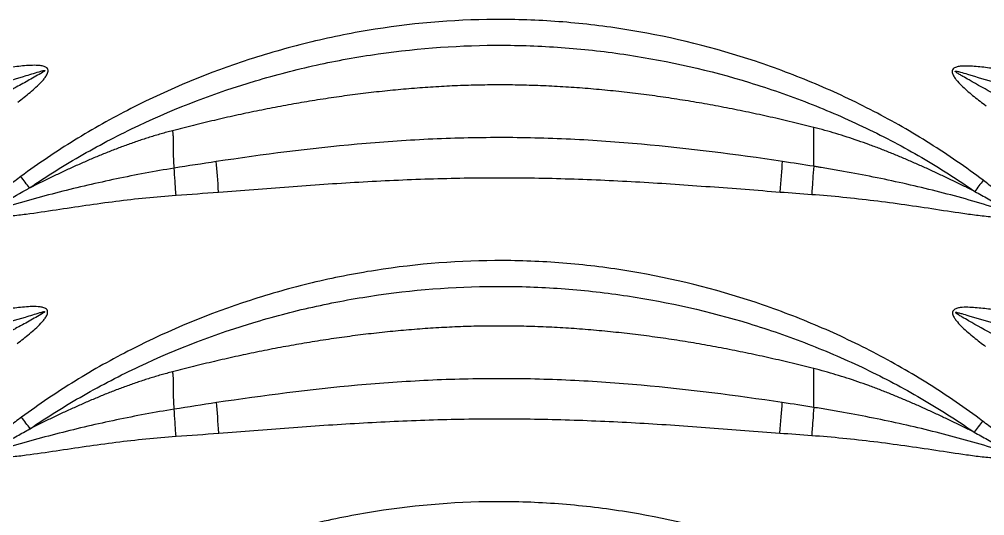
# Model space of a CAD drawing. Extents: x -2 to 78, y -19 to 124.
# Drawn here: x 38.669 to 43.668, y 36.528 to 39.102 of the extents above; entities that cross this region are included whole.
import ezdxf

# ---------------------------------------------------------------- set-up
doc = ezdxf.new("R2010")
doc.units = 0
doc.header["$MEASUREMENT"] = 0
doc.layers.add('1', color=4, linetype='Continuous')
doc.layers.add('GEOMETRY', color=2, linetype='Continuous', lineweight=25)

# ---------------------------------------------------------------- blocks, each defined once
blk = doc.blocks.new('2026 BEAM 220')
at = {"layer": 'GEOMETRY', "flags": 128}
for points in [[(41.6814, 38.2058), (41.6797, 38.2272), (41.6781, 38.2484), (41.6765, 38.2693), (41.6749, 38.2898), (41.6734, 38.3096), (41.6719, 38.3287), (41.6705, 38.3468), (41.6692, 38.3639)], [(44.5894, 38.2062), (44.5911, 38.2276), (44.5927, 38.2488), (44.5943, 38.2697), (44.5959, 38.2902), (44.5974, 38.31), (44.5988, 38.3291), (44.6002, 38.3472), (44.6015, 38.3644)], [(41.6828, 36.9561), (41.6812, 36.9775), (41.6795, 36.9987), (41.6779, 37.0196), (41.6764, 37.0401), (41.6748, 37.0599), (41.6734, 37.079), (41.672, 37.0971), (41.6707, 37.1142)], [(44.588, 36.9565), (44.5896, 36.9779), (44.5912, 36.9991), (44.5928, 37.02), (44.5944, 37.0405), (44.5959, 37.0603), (44.5974, 37.0794), (44.5988, 37.0975), (44.6001, 37.1147)]]:
    blk.add_lwpolyline(points, dxfattribs=at)
at = {"layer": 'GEOMETRY'}
for points, knots in [([(45.6406, 38.267), (45.5512, 38.3345), (45.4592, 38.3979), (45.2703, 38.5168), (45.1734, 38.5724), (45.0245, 38.65), (44.9743, 38.6749), (44.8735, 38.7224), (44.8228, 38.745), (44.6695, 38.8099), (44.566, 38.849), (44.2515, 38.954), (44.0367, 39.0076), (43.7614, 39.0535), (43.7059, 39.0616), (43.5951, 39.0755), (43.5397, 39.0813), (43.3737, 39.0955), (43.2632, 39.1005), (42.9319, 39.1018), (42.7116, 39.0847), (42.4369, 39.0413), (42.382, 39.0315), (42.2722, 39.0097), (42.2176, 38.9977), (42.055, 38.9587), (41.948, 38.9284), (41.6316, 38.8256), (41.4265, 38.7408), (41.1777, 38.6138), (41.1283, 38.5873), (41.0308, 38.5325), (40.9826, 38.5041), (40.84, 38.4161), (40.7474, 38.3536), (40.6573, 38.287)], [0, 0, 0, 0, 0.0625, 0.0625, 0.125, 0.125, 0.15625, 0.15625, 0.1875, 0.1875, 0.25, 0.25, 0.375, 0.375, 0.40625, 0.40625, 0.4375, 0.4375, 0.5, 0.5, 0.625, 0.625, 0.65625, 0.65625, 0.6875, 0.6875, 0.75, 0.75, 0.875, 0.875, 0.90625, 0.90625, 0.9375, 0.9375, 1, 1, 1, 1]), ([(40.7016, 38.2271), (40.7915, 38.2888), (40.8837, 38.3465), (41.0252, 38.4274), (41.0729, 38.4535), (41.1694, 38.5037), (41.2183, 38.528), (41.4641, 38.6441), (41.6661, 38.721), (41.9765, 38.8138), (42.0812, 38.8409), (42.2402, 38.8759), (42.2935, 38.8866), (42.4007, 38.906), (42.4543, 38.9147), (42.7224, 38.9532), (42.9373, 38.968), (43.2603, 38.9669), (43.3681, 38.9626), (43.5299, 38.9501), (43.5839, 38.945), (43.6918, 38.9327), (43.7459, 38.9255), (44.0144, 38.8849), (44.2247, 38.837), (44.5334, 38.7423), (44.6352, 38.7069), (44.7862, 38.6479), (44.8362, 38.6273), (44.9357, 38.584), (44.9852, 38.5614), (45.1324, 38.4905), (45.2284, 38.4395), (45.4161, 38.3302), (45.5077, 38.2717), (45.597, 38.2092)], [0, 0, 0, 0, 0.0625, 0.0625, 0.09375, 0.09375, 0.125, 0.125, 0.25, 0.25, 0.3125, 0.3125, 0.34375, 0.34375, 0.375, 0.375, 0.5, 0.5, 0.5625, 0.5625, 0.59375, 0.59375, 0.625, 0.625, 0.75, 0.75, 0.8125, 0.8125, 0.84375, 0.84375, 0.875, 0.875, 0.9375, 0.9375, 1, 1, 1, 1]), ([(40.6416, 38.6728), (40.663, 38.6889), (40.6842, 38.7055), (40.715, 38.7313), (40.7251, 38.7401), (40.745, 38.7582), (40.7547, 38.7676), (40.7684, 38.7823), (40.7728, 38.7873), (40.7812, 38.7977), (40.7853, 38.803), (40.7924, 38.8146), (40.7955, 38.8206), (40.798, 38.8305), (40.7984, 38.834), (40.7976, 38.8407), (40.7963, 38.844), (40.7922, 38.8494), (40.7895, 38.8516), (40.7836, 38.855), (40.7805, 38.8564), (40.7708, 38.8596), (40.7641, 38.8608), (40.744, 38.8632), (40.7304, 38.8633), (40.7034, 38.8626), (40.6899, 38.8618), (40.6629, 38.8595), (40.6495, 38.8581), (40.6093, 38.8536), (40.5825, 38.8499), (40.5023, 38.8386), (40.449, 38.8302), (40.3422, 38.814), (40.2888, 38.8059), (40.1819, 38.7908), (40.1284, 38.7836), (39.9677, 38.7638), (39.8603, 38.7529), (39.7525, 38.7451)], [0, 0, 0, 0, 0.0625, 0.0625, 0.09375, 0.09375, 0.125, 0.125, 0.140625, 0.140625, 0.15625, 0.15625, 0.171875, 0.171875, 0.179687, 0.179687, 0.1875, 0.1875, 0.195312, 0.195312, 0.203125, 0.203125, 0.21875, 0.21875, 0.25, 0.25, 0.28125, 0.28125, 0.3125, 0.3125, 0.375, 0.375, 0.5, 0.5, 0.625, 0.625, 0.75, 0.75, 1, 1, 1, 1]), ([(46.4607, 38.7497), (46.3563, 38.7569), (46.2522, 38.7677), (46.0965, 38.7873), (46.0446, 38.7945), (45.9411, 38.8095), (45.8893, 38.8174), (45.7859, 38.8331), (45.7342, 38.8411), (45.6563, 38.8513), (45.6304, 38.8544), (45.5913, 38.8578), (45.5782, 38.8587), (45.5521, 38.8596), (45.539, 38.8596), (45.5194, 38.8578), (45.5129, 38.8569), (45.5033, 38.8546), (45.5002, 38.8537), (45.4941, 38.8512), (45.4911, 38.8497), (45.4859, 38.8458), (45.4836, 38.8434), (45.4804, 38.8376), (45.4797, 38.8343), (45.4796, 38.8244), (45.482, 38.818), (45.4878, 38.8063), (45.4913, 38.8009), (45.499, 38.7903), (45.5032, 38.7853), (45.516, 38.7705), (45.5252, 38.7613), (45.5535, 38.7343), (45.5734, 38.7175), (45.6138, 38.6847), (45.6345, 38.6689), (45.6555, 38.6534)], [0, 0, 0, 0, 0.25, 0.25, 0.375, 0.375, 0.5, 0.5, 0.625, 0.625, 0.6875, 0.6875, 0.71875, 0.71875, 0.75, 0.75, 0.765625, 0.765625, 0.773437, 0.773437, 0.78125, 0.78125, 0.789062, 0.789062, 0.796875, 0.796875, 0.8125, 0.8125, 0.828125, 0.828125, 0.84375, 0.84375, 0.875, 0.875, 0.9375, 0.9375, 1, 1, 1, 1]), ([(39.7629, 38.5998), (39.8668, 38.6161), (39.9703, 38.6348), (40.1764, 38.6765), (40.2791, 38.6995), (40.4322, 38.7377), (40.4831, 38.7511), (40.5844, 38.7792), (40.6349, 38.7941), (40.6978, 38.8133), (40.7103, 38.8172), (40.7354, 38.825), (40.748, 38.8289), (40.7638, 38.8335), (40.7669, 38.8344), (40.7717, 38.8356), (40.7733, 38.836), (40.7765, 38.8367), (40.7781, 38.837), (40.7802, 38.8371), (40.7806, 38.8371), (40.7814, 38.837), (40.7819, 38.837), (40.7823, 38.8362), (40.782, 38.8358), (40.7815, 38.8351), (40.7812, 38.8348), (40.7797, 38.8334), (40.7784, 38.8324), (40.7744, 38.8296), (40.7717, 38.8278), (40.7578, 38.8192), (40.7465, 38.8128), (40.7124, 38.7935), (40.6895, 38.7809), (40.6552, 38.762), (40.6438, 38.7557), (40.6266, 38.7463), (40.6209, 38.7432), (40.6094, 38.7369), (40.6037, 38.7338), (40.5979, 38.7307)], [0, 0, 0, 0, 0.25, 0.25, 0.5, 0.5, 0.625, 0.625, 0.75, 0.75, 0.78125, 0.78125, 0.8125, 0.8125, 0.820313, 0.820313, 0.824219, 0.824219, 0.828125, 0.828125, 0.829102, 0.829102, 0.830078, 0.830078, 0.831055, 0.831055, 0.832031, 0.832031, 0.835938, 0.835938, 0.84375, 0.84375, 0.875, 0.875, 0.9375, 0.9375, 0.96875, 0.96875, 0.984375, 0.984375, 1, 1, 1, 1]), ([(45.6997, 38.7132), (45.6556, 38.7376), (45.6115, 38.7621), (45.5567, 38.7933), (45.5457, 38.7996), (45.5294, 38.8091), (45.524, 38.8123), (45.5132, 38.8189), (45.5079, 38.8222), (45.5014, 38.8268), (45.5002, 38.8277), (45.4983, 38.8292), (45.4977, 38.8297), (45.4966, 38.8308), (45.496, 38.8313), (45.4955, 38.8324), (45.4954, 38.8329), (45.496, 38.8334), (45.4964, 38.8335), (45.4976, 38.8336), (45.4984, 38.8336), (45.5008, 38.8333), (45.5024, 38.833), (45.5102, 38.8314), (45.5163, 38.8297), (45.5347, 38.8245), (45.5469, 38.8208), (45.6078, 38.8024), (45.6567, 38.7879), (45.7548, 38.7604), (45.804, 38.7473), (45.9519, 38.7094), (46.0511, 38.6863), (46.2005, 38.6549), (46.2504, 38.6449), (46.3254, 38.6309), (46.3505, 38.6263), (46.3881, 38.6198), (46.4069, 38.6166), (46.4257, 38.6134), (46.4383, 38.6114), (46.4446, 38.6103), (46.4509, 38.6093)], [0, 0, 0, 0, 0.125, 0.125, 0.15625, 0.15625, 0.171875, 0.171875, 0.1875, 0.1875, 0.191406, 0.191406, 0.193359, 0.193359, 0.195313, 0.195313, 0.196289, 0.196289, 0.197266, 0.197266, 0.199219, 0.199219, 0.203125, 0.203125, 0.21875, 0.21875, 0.25, 0.25, 0.375, 0.375, 0.5, 0.5, 0.75, 0.75, 0.875, 0.875, 0.9375, 0.9375, 0.96875, 0.984375, 0.984375, 1, 1, 1, 1]), ([(44.7629, 38.5411), (44.7442, 38.5458), (44.7069, 38.5552), (44.6507, 38.5688), (44.5944, 38.5821), (44.538, 38.595), (44.4815, 38.6075), (44.425, 38.6196), (44.3683, 38.6313), (44.3115, 38.6425), (44.2546, 38.6533), (44.1977, 38.6636), (44.1406, 38.6735), (44.0835, 38.6828), (44.0262, 38.6917), (43.9689, 38.7001), (43.9115, 38.7081), (43.854, 38.7155), (43.7964, 38.7224), (43.7387, 38.7287), (43.681, 38.7346), (43.6232, 38.7399), (43.5654, 38.7446), (43.5075, 38.7488), (43.4495, 38.7524), (43.3916, 38.7555), (43.3335, 38.7579), (43.2755, 38.7597), (43.2174, 38.761), (43.1594, 38.7615), (43.0833, 38.7615), (42.9891, 38.7598), (42.8769, 38.7556), (42.7648, 38.7491), (42.6529, 38.7404), (42.5412, 38.7297), (42.4298, 38.7171), (42.3187, 38.7025), (42.2079, 38.686), (42.0974, 38.6677), (41.9873, 38.6478), (41.8775, 38.6261), (41.7681, 38.6028), (41.6591, 38.578), (41.5504, 38.5518), (41.4782, 38.5332), (41.4422, 38.5239)], [0, 0, 0, 0, 0.017238, 0.034478, 0.05172, 0.068963, 0.086206, 0.10345, 0.120693, 0.137935, 0.155177, 0.172417, 0.189658, 0.206897, 0.224137, 0.241378, 0.258619, 0.275862, 0.293105, 0.31035, 0.327594, 0.344839, 0.362082, 0.379325, 0.396567, 0.413808, 0.431048, 0.448287, 0.465525, 0.482763, 0.500001, 0.533328, 0.566659, 0.599993, 0.633332, 0.666672, 0.70001, 0.733344, 0.766672, 0.799998, 0.833326, 0.866658, 0.899997, 0.933337, 0.966673, 1, 1, 1, 1]), ([(41.4422, 38.5239), (41.4323, 38.5213), (41.4125, 38.5161), (41.3829, 38.5078), (41.3534, 38.4991), (41.324, 38.4901), (41.2948, 38.4807), (41.2656, 38.4711), (41.2365, 38.461), (41.2076, 38.4507), (41.1787, 38.4401), (41.1499, 38.4292), (41.1213, 38.4181), (41.0927, 38.4067), (41.0642, 38.395), (41.0358, 38.3832), (41.0075, 38.3711), (40.9793, 38.3587), (40.9512, 38.3462), (40.9231, 38.3336), (40.8951, 38.3207), (40.8672, 38.3077), (40.8394, 38.2945), (40.8116, 38.2812), (40.7839, 38.2678), (40.7562, 38.2543), (40.7286, 38.2406), (40.7102, 38.2314), (40.7011, 38.2268)], [0, 0, 0, 0, 0.038489, 0.076963, 0.115426, 0.153881, 0.19233, 0.230776, 0.269221, 0.307666, 0.346112, 0.384561, 0.423013, 0.461468, 0.499927, 0.538389, 0.576854, 0.615322, 0.653792, 0.692263, 0.730735, 0.769207, 0.807677, 0.846146, 0.884612, 0.923075, 0.961538, 1, 1, 1, 1]), ([(41.4422, 38.5239), (41.4425, 38.5219), (41.4432, 38.5176), (41.444, 38.5109), (41.4446, 38.5038), (41.445, 38.4962), (41.4454, 38.4882), (41.4456, 38.4799), (41.4458, 38.4713), (41.4459, 38.4624), (41.446, 38.4533), (41.446, 38.444), (41.4461, 38.4346), (41.4461, 38.4251), (41.4462, 38.4156), (41.4463, 38.4061), (41.4464, 38.3967), (41.4467, 38.3875), (41.447, 38.3784), (41.4473, 38.3695), (41.4478, 38.3609), (41.4484, 38.3526), (41.4491, 38.3447), (41.4499, 38.3371), (41.4506, 38.3323), (41.4509, 38.3299)], [0, 0, 0, 0, 0.033371, 0.068586, 0.105554, 0.144166, 0.184299, 0.225821, 0.268593, 0.312471, 0.357304, 0.402942, 0.449231, 0.496018, 0.543146, 0.590463, 0.637813, 0.685045, 0.732006, 0.778549, 0.824526, 0.869796, 0.914219, 0.957663, 1, 1, 1, 1]), ([(44.7629, 38.3395), (44.7629, 38.3419), (44.763, 38.3467), (44.763, 38.3542), (44.763, 38.3619), (44.763, 38.3697), (44.763, 38.3777), (44.763, 38.3859), (44.7629, 38.398), (44.7628, 38.4142), (44.7628, 38.4343), (44.7629, 38.4541), (44.7629, 38.4732), (44.7629, 38.4916), (44.7629, 38.509), (44.7629, 38.5255), (44.7629, 38.5359), (44.7629, 38.5411)], [0, 0, 0, 0, 0.041602, 0.083234, 0.124894, 0.166583, 0.208302, 0.25005, 0.291828, 0.391437, 0.487889, 0.581177, 0.671294, 0.758236, 0.842001, 0.922588, 1, 1, 1, 1]), ([(45.5969, 38.209), (45.579, 38.2179), (45.5432, 38.2357), (45.4893, 38.262), (45.4351, 38.288), (45.3808, 38.3135), (45.3262, 38.3384), (45.2713, 38.3627), (45.2162, 38.3863), (45.1607, 38.4092), (45.105, 38.4312), (45.0488, 38.4522), (44.9924, 38.4723), (44.9356, 38.4913), (44.8784, 38.5092), (44.8209, 38.5259), (44.7822, 38.536), (44.7629, 38.5411)], [0, 0, 0, 0, 0.06667, 0.133347, 0.200028, 0.26671, 0.333388, 0.40006, 0.466723, 0.533375, 0.600018, 0.666654, 0.733288, 0.799927, 0.866582, 0.933267, 1, 1, 1, 1]), ([(44.6015, 38.3644), (44.3589, 38.4008), (44.1155, 38.4322), (43.7487, 38.4651), (43.626, 38.4737), (43.3807, 38.4853), (43.258, 38.4883), (43.0125, 38.4883), (42.8897, 38.4852), (42.644, 38.4735), (42.5216, 38.4649), (42.155, 38.4319), (41.9118, 38.4004), (41.6692, 38.3639)], [0, 0, 0, 0, 0.25, 0.25, 0.375, 0.375, 0.5, 0.5, 0.625, 0.625, 0.75, 0.75, 1, 1, 1, 1]), ([(41.4509, 38.3299), (41.3508, 38.3138), (41.2511, 38.295), (41.0526, 38.2533), (40.9537, 38.2303), (40.8063, 38.1927), (40.7573, 38.1796), (40.6595, 38.1523), (40.6109, 38.1379), (40.5501, 38.1196), (40.538, 38.116), (40.5197, 38.1108), (40.5136, 38.109), (40.5059, 38.1073), (40.5043, 38.107), (40.5012, 38.1065), (40.4996, 38.1061), (40.4976, 38.1065), (40.4972, 38.1066), (40.4968, 38.1073), (40.497, 38.1077), (40.4976, 38.1087), (40.4981, 38.1093), (40.4999, 38.1109), (40.5012, 38.1119), (40.5075, 38.1166), (40.5129, 38.12), (40.5237, 38.1266), (40.5292, 38.1299), (40.5456, 38.1395), (40.5566, 38.1458), (40.6118, 38.1772), (40.6562, 38.202), (40.7006, 38.2264)], [0, 0, 0, 0, 0.25, 0.25, 0.5, 0.5, 0.625, 0.625, 0.75, 0.75, 0.78125, 0.78125, 0.796875, 0.796875, 0.800781, 0.800781, 0.804688, 0.804688, 0.805664, 0.805664, 0.806641, 0.806641, 0.808594, 0.808594, 0.8125, 0.8125, 0.828125, 0.828125, 0.84375, 0.84375, 0.875, 0.875, 1, 1, 1, 1]), ([(41.4606, 38.1895), (41.4589, 38.2143), (41.4572, 38.2392), (41.4539, 38.2867), (41.4523, 38.3094), (41.4509, 38.3299)], [0, 0, 0, 0, 0.5, 0.5, 1, 1, 1, 1]), ([(44.7629, 38.3394), (44.7614, 38.3184), (44.7597, 38.295), (44.7562, 38.2458), (44.7543, 38.2199), (44.7525, 38.194)], [0, 0, 0, 0, 0.5, 0.5, 1, 1, 1, 1]), ([(45.597, 38.2091), (45.6203, 38.1964), (45.6435, 38.1836), (45.69, 38.158), (45.7132, 38.1452), (45.7421, 38.1288), (45.7478, 38.1255), (45.7593, 38.1188), (45.765, 38.1155), (45.7733, 38.1101), (45.7761, 38.1083), (45.7793, 38.1056), (45.7799, 38.105), (45.7806, 38.104), (45.7808, 38.1035), (45.7802, 38.1029), (45.7798, 38.1028), (45.7777, 38.1027), (45.7761, 38.103), (45.7713, 38.104), (45.7681, 38.1048), (45.7618, 38.1065), (45.7587, 38.1075), (45.743, 38.1121), (45.7305, 38.116), (45.7055, 38.1237), (45.693, 38.1275), (45.6304, 38.1466), (45.5802, 38.1613), (45.4794, 38.1893), (45.4287, 38.2025), (45.2764, 38.2404), (45.1743, 38.2632), (45.0204, 38.2943), (44.9691, 38.3041), (44.8919, 38.318), (44.8661, 38.3225), (44.8275, 38.329), (44.8081, 38.3322), (44.7855, 38.3359), (44.7759, 38.3374), (44.7694, 38.3384), (44.7662, 38.3389), (44.7629, 38.3395)], [0, 0, 0, 0, 0.0625, 0.0625, 0.125, 0.125, 0.140625, 0.140625, 0.15625, 0.15625, 0.164062, 0.164062, 0.166016, 0.166016, 0.166992, 0.166992, 0.167969, 0.167969, 0.171875, 0.171875, 0.179687, 0.179687, 0.1875, 0.1875, 0.21875, 0.21875, 0.25, 0.25, 0.375, 0.375, 0.5, 0.5, 0.75, 0.75, 0.875, 0.875, 0.9375, 0.9375, 0.96875, 0.984375, 0.992187, 0.992187, 1, 1, 1, 1]), ([(40.6573, 38.287), (40.6362, 38.2714), (40.6153, 38.2554), (40.5745, 38.2224), (40.5545, 38.2054), (40.526, 38.1781), (40.5168, 38.1688), (40.5039, 38.1539), (40.4997, 38.1488), (40.492, 38.1381), (40.4885, 38.1325), (40.4842, 38.1236), (40.483, 38.1205), (40.4813, 38.1141), (40.4809, 38.1108), (40.4813, 38.1042), (40.4823, 38.1009), (40.4859, 38.0953), (40.4884, 38.093), (40.4939, 38.0894), (40.497, 38.088), (40.5031, 38.0857), (40.5063, 38.0848), (40.5158, 38.0826), (40.5224, 38.0818), (40.542, 38.0802), (40.555, 38.0802), (40.581, 38.0812), (40.594, 38.0821), (40.6329, 38.0854), (40.6589, 38.0885), (40.7364, 38.0987), (40.788, 38.1066), (40.8911, 38.1222), (40.9427, 38.1301), (41.0459, 38.145), (41.0976, 38.1521), (41.2528, 38.1716), (41.3565, 38.1823), (41.4606, 38.1895)], [0, 0, 0, 0, 0.0625, 0.0625, 0.125, 0.125, 0.15625, 0.15625, 0.171875, 0.171875, 0.1875, 0.1875, 0.195313, 0.195313, 0.203125, 0.203125, 0.210938, 0.210938, 0.21875, 0.21875, 0.226563, 0.226563, 0.234375, 0.234375, 0.25, 0.25, 0.28125, 0.28125, 0.3125, 0.3125, 0.375, 0.375, 0.5, 0.5, 0.625, 0.625, 0.75, 0.75, 1, 1, 1, 1]), ([(41.6814, 38.2058), (41.8024, 38.2151), (41.9234, 38.2247), (42.1654, 38.2426), (42.2865, 38.2509), (42.5288, 38.2649), (42.65, 38.2706), (42.8927, 38.2784), (43.014, 38.2804), (43.2567, 38.2805), (43.378, 38.2784), (43.6206, 38.2708), (43.7419, 38.2651), (43.9842, 38.2512), (44.1053, 38.2429), (44.3474, 38.225), (44.4684, 38.2155), (44.5894, 38.2062)], [0, 0, 0, 0, 0.125, 0.125, 0.25, 0.25, 0.375, 0.375, 0.5, 0.5, 0.625, 0.625, 0.75, 0.75, 0.875, 0.875, 1, 1, 1, 1]), ([(44.7525, 38.194), (44.8602, 38.1863), (44.9676, 38.1754), (45.1282, 38.1557), (45.1817, 38.1485), (45.2885, 38.1334), (45.3419, 38.1254), (45.4485, 38.1092), (45.5019, 38.1009), (45.582, 38.0896), (45.6087, 38.086), (45.6489, 38.0815), (45.6623, 38.0801), (45.6892, 38.078), (45.7027, 38.0771), (45.7296, 38.0765), (45.7432, 38.0766), (45.7632, 38.0792), (45.7698, 38.0804), (45.7795, 38.0837), (45.7826, 38.085), (45.7884, 38.0885), (45.791, 38.0907), (45.795, 38.0962), (45.7962, 38.0995), (45.7969, 38.1063), (45.7965, 38.1097), (45.794, 38.1195), (45.7909, 38.1255), (45.7838, 38.137), (45.7798, 38.1424), (45.7714, 38.1528), (45.7669, 38.1578), (45.7533, 38.1724), (45.7436, 38.1817), (45.7239, 38.1998), (45.7138, 38.2086), (45.6831, 38.2344), (45.662, 38.2508), (45.6406, 38.267)], [0, 0, 0, 0, 0.25, 0.25, 0.375, 0.375, 0.5, 0.5, 0.625, 0.625, 0.6875, 0.6875, 0.71875, 0.71875, 0.75, 0.75, 0.78125, 0.78125, 0.796875, 0.796875, 0.804688, 0.804688, 0.8125, 0.8125, 0.820313, 0.820313, 0.828125, 0.828125, 0.84375, 0.84375, 0.859375, 0.859375, 0.875, 0.875, 0.90625, 0.90625, 0.9375, 0.9375, 1, 1, 1, 1]), ([(45.6373, 37.0188), (45.548, 37.0862), (45.4561, 37.1494), (45.2674, 37.2681), (45.1706, 37.3235), (45.0218, 37.401), (44.9718, 37.4257), (44.8711, 37.4731), (44.8204, 37.4957), (44.6674, 37.5604), (44.564, 37.5994), (44.25, 37.7041), (44.0354, 37.7576), (43.7605, 37.8034), (43.705, 37.8114), (43.5944, 37.8253), (43.5392, 37.8312), (43.3734, 37.8453), (43.2631, 37.8502), (42.9323, 37.8516), (42.7124, 37.8345), (42.438, 37.7913), (42.3832, 37.7815), (42.2736, 37.7597), (42.219, 37.7478), (42.0566, 37.7088), (41.9498, 37.6787), (41.6339, 37.5761), (41.429, 37.4916), (41.1805, 37.3649), (41.1311, 37.3384), (41.0338, 37.2838), (40.9857, 37.2555), (40.8432, 37.1677), (40.7507, 37.1053), (40.6607, 37.0389)], [0, 0, 0, 0, 0.0625, 0.0625, 0.125, 0.125, 0.15625, 0.15625, 0.1875, 0.1875, 0.25, 0.25, 0.375, 0.375, 0.40625, 0.40625, 0.4375, 0.4375, 0.5, 0.5, 0.625, 0.625, 0.65625, 0.65625, 0.6875, 0.6875, 0.75, 0.75, 0.875, 0.875, 0.90625, 0.90625, 0.9375, 0.9375, 1, 1, 1, 1]), ([(40.705, 36.9788), (40.7948, 37.0403), (40.8869, 37.0979), (41.0282, 37.1786), (41.0759, 37.2046), (41.1723, 37.2547), (41.2211, 37.2789), (41.4667, 37.3947), (41.6683, 37.4715), (41.9783, 37.564), (42.0828, 37.5911), (42.2416, 37.6259), (42.2948, 37.6366), (42.4018, 37.656), (42.4553, 37.6646), (42.7231, 37.703), (42.9377, 37.7178), (43.2602, 37.7166), (43.3678, 37.7123), (43.5293, 37.6999), (43.5832, 37.6948), (43.691, 37.6826), (43.745, 37.6754), (44.0132, 37.6349), (44.2231, 37.5871), (44.5314, 37.4926), (44.6331, 37.4573), (44.7838, 37.3985), (44.8338, 37.3779), (44.9331, 37.3348), (44.9825, 37.3122), (45.1295, 37.2415), (45.2254, 37.1907), (45.4129, 37.0815), (45.5044, 37.0232), (45.5936, 36.9609)], [0, 0, 0, 0, 0.0625, 0.0625, 0.09375, 0.09375, 0.125, 0.125, 0.25, 0.25, 0.3125, 0.3125, 0.34375, 0.34375, 0.375, 0.375, 0.5, 0.5, 0.5625, 0.5625, 0.59375, 0.59375, 0.625, 0.625, 0.75, 0.75, 0.8125, 0.8125, 0.84375, 0.84375, 0.875, 0.875, 0.9375, 0.9375, 1, 1, 1, 1]), ([(40.6385, 37.421), (40.6599, 37.4372), (40.681, 37.4537), (40.7119, 37.4795), (40.722, 37.4883), (40.7419, 37.5063), (40.7516, 37.5157), (40.7653, 37.5303), (40.7698, 37.5353), (40.7783, 37.5456), (40.7823, 37.551), (40.7896, 37.5624), (40.7928, 37.5684), (40.7956, 37.5782), (40.7961, 37.5816), (40.7957, 37.5884), (40.7947, 37.5917), (40.791, 37.5974), (40.7884, 37.5998), (40.7827, 37.6035), (40.7796, 37.6049), (40.77, 37.6083), (40.7634, 37.6096), (40.7433, 37.6122), (40.7297, 37.6124), (40.7027, 37.6118), (40.6892, 37.611), (40.6622, 37.6088), (40.6488, 37.6074), (40.6086, 37.6029), (40.5819, 37.5993), (40.5017, 37.588), (40.4484, 37.5797), (40.3417, 37.5635), (40.2884, 37.5555), (40.1816, 37.5404), (40.1281, 37.5333), (39.9675, 37.5135), (39.8602, 37.5027), (39.7525, 37.4949)], [0, 0, 0, 0, 0.0625, 0.0625, 0.09375, 0.09375, 0.125, 0.125, 0.140625, 0.140625, 0.15625, 0.15625, 0.171875, 0.171875, 0.179688, 0.179688, 0.1875, 0.1875, 0.195313, 0.195313, 0.203125, 0.203125, 0.21875, 0.21875, 0.25, 0.25, 0.28125, 0.28125, 0.3125, 0.3125, 0.375, 0.375, 0.5, 0.5, 0.625, 0.625, 0.75, 0.75, 1, 1, 1, 1]), ([(46.4606, 37.4994), (46.3569, 37.5066), (46.2534, 37.5173), (46.0986, 37.5367), (46.0471, 37.5438), (45.9442, 37.5586), (45.8928, 37.5665), (45.7899, 37.5821), (45.7385, 37.5899), (45.6612, 37.6001), (45.6354, 37.6032), (45.5965, 37.6067), (45.5836, 37.6076), (45.5576, 37.6086), (45.5446, 37.6087), (45.5251, 37.6073), (45.5186, 37.6065), (45.5059, 37.6039), (45.4995, 37.6021), (45.4911, 37.5973), (45.4884, 37.5952), (45.4843, 37.5902), (45.4828, 37.5871), (45.4816, 37.5806), (45.4818, 37.5773), (45.4831, 37.5708), (45.4841, 37.5677), (45.488, 37.5587), (45.4914, 37.5531), (45.4987, 37.5425), (45.5028, 37.5374), (45.5154, 37.5225), (45.5244, 37.5132), (45.5523, 37.4863), (45.5719, 37.4695), (45.6119, 37.437), (45.6323, 37.4212), (45.6531, 37.4058)], [0, 0, 0, 0, 0.25, 0.25, 0.375, 0.375, 0.5, 0.5, 0.625, 0.625, 0.6875, 0.6875, 0.71875, 0.71875, 0.75, 0.75, 0.765625, 0.765625, 0.78125, 0.78125, 0.789062, 0.789062, 0.796875, 0.796875, 0.804687, 0.804687, 0.8125, 0.8125, 0.828125, 0.828125, 0.84375, 0.84375, 0.875, 0.875, 0.9375, 0.9375, 1, 1, 1, 1]), ([(39.7629, 37.3497), (39.8663, 37.3659), (39.9693, 37.3845), (40.1744, 37.426), (40.2766, 37.4488), (40.429, 37.4867), (40.4796, 37.5), (40.5805, 37.5279), (40.6307, 37.5427), (40.6933, 37.5617), (40.7058, 37.5656), (40.7308, 37.5733), (40.7433, 37.5772), (40.759, 37.5818), (40.7621, 37.5827), (40.7684, 37.5844), (40.7716, 37.5852), (40.7756, 37.5859), (40.7764, 37.586), (40.7776, 37.5861), (40.778, 37.5862), (40.7789, 37.5861), (40.7793, 37.5861), (40.7799, 37.5858), (40.78, 37.5855), (40.7799, 37.5851), (40.7798, 37.5849), (40.7795, 37.5844), (40.7792, 37.5841), (40.7784, 37.5832), (40.7777, 37.5826), (40.7745, 37.5801), (40.7717, 37.5782), (40.7577, 37.5693), (40.7461, 37.5628), (40.7114, 37.5431), (40.6881, 37.5302), (40.6531, 37.511), (40.6415, 37.5046), (40.624, 37.495), (40.6152, 37.4902), (40.6065, 37.4855), (40.6006, 37.4823), (40.5976, 37.4807), (40.5948, 37.4791)], [0, 0, 0, 0, 0.25, 0.25, 0.5, 0.5, 0.625, 0.625, 0.75, 0.75, 0.78125, 0.78125, 0.8125, 0.8125, 0.820312, 0.820312, 0.828125, 0.828125, 0.830078, 0.830078, 0.831055, 0.831055, 0.832031, 0.832031, 0.83252, 0.83252, 0.833008, 0.833008, 0.833984, 0.833984, 0.835937, 0.835937, 0.84375, 0.84375, 0.875, 0.875, 0.9375, 0.9375, 0.96875, 0.96875, 0.984375, 0.992187, 0.992187, 1, 1, 1, 1]), ([(45.697, 37.4649), (45.6529, 37.4892), (45.6089, 37.5137), (45.5542, 37.5449), (45.5433, 37.5512), (45.527, 37.5608), (45.5216, 37.564), (45.5136, 37.569), (45.511, 37.5707), (45.5057, 37.5742), (45.5031, 37.576), (45.5001, 37.5785), (45.4995, 37.579), (45.4987, 37.5799), (45.4984, 37.5802), (45.4979, 37.5808), (45.4977, 37.5811), (45.4976, 37.5819), (45.4979, 37.5823), (45.4987, 37.5825), (45.4991, 37.5826), (45.5003, 37.5826), (45.5011, 37.5825), (45.505, 37.5821), (45.5081, 37.5813), (45.5173, 37.5791), (45.5234, 37.5774), (45.5416, 37.5721), (45.5537, 37.5685), (45.6141, 37.5503), (45.6626, 37.536), (45.76, 37.5088), (45.8088, 37.4958), (45.9557, 37.4584), (46.0542, 37.4355), (46.2025, 37.4043), (46.252, 37.3945), (46.3265, 37.3806), (46.3513, 37.3761), (46.3886, 37.3696), (46.401, 37.3675), (46.4259, 37.3633), (46.4384, 37.3612), (46.4508, 37.3592)], [0, 0, 0, 0, 0.125, 0.125, 0.15625, 0.15625, 0.171875, 0.171875, 0.179688, 0.179688, 0.1875, 0.1875, 0.189453, 0.189453, 0.19043, 0.19043, 0.191406, 0.191406, 0.192383, 0.192383, 0.193359, 0.193359, 0.195313, 0.195313, 0.203125, 0.203125, 0.21875, 0.21875, 0.25, 0.25, 0.375, 0.375, 0.5, 0.5, 0.75, 0.75, 0.875, 0.875, 0.9375, 0.9375, 0.96875, 0.96875, 1, 1, 1, 1]), ([(44.7629, 37.2911), (44.7442, 37.2958), (44.7069, 37.3052), (44.6507, 37.3188), (44.5944, 37.3321), (44.538, 37.345), (44.4815, 37.3575), (44.425, 37.3696), (44.3683, 37.3813), (44.3115, 37.3925), (44.2546, 37.4033), (44.1977, 37.4136), (44.1406, 37.4235), (44.0835, 37.4328), (44.0262, 37.4417), (43.9689, 37.4501), (43.9115, 37.4581), (43.854, 37.4655), (43.7964, 37.4724), (43.7387, 37.4787), (43.681, 37.4846), (43.6232, 37.4899), (43.5654, 37.4946), (43.5075, 37.4988), (43.4495, 37.5024), (43.3916, 37.5055), (43.3335, 37.5079), (43.2755, 37.5097), (43.2174, 37.511), (43.1594, 37.5115), (43.0833, 37.5115), (42.9891, 37.5098), (42.8769, 37.5056), (42.7648, 37.4991), (42.6529, 37.4904), (42.5412, 37.4797), (42.4298, 37.4671), (42.3187, 37.4525), (42.2079, 37.436), (42.0974, 37.4177), (41.9873, 37.3978), (41.8775, 37.3761), (41.7681, 37.3528), (41.6591, 37.328), (41.5504, 37.3018), (41.4782, 37.2832), (41.4422, 37.2739)], [0, 0, 0, 0, 0.017238, 0.034478, 0.05172, 0.068963, 0.086206, 0.10345, 0.120693, 0.137935, 0.155177, 0.172417, 0.189658, 0.206897, 0.224137, 0.241378, 0.258619, 0.275862, 0.293105, 0.31035, 0.327594, 0.344839, 0.362082, 0.379325, 0.396567, 0.413808, 0.431048, 0.448287, 0.465525, 0.482763, 0.500001, 0.533328, 0.566659, 0.599993, 0.633332, 0.666672, 0.70001, 0.733344, 0.766672, 0.799998, 0.833326, 0.866658, 0.899997, 0.933337, 0.966673, 1, 1, 1, 1]), ([(41.4422, 37.2739), (41.4323, 37.2713), (41.4126, 37.2661), (41.3832, 37.2579), (41.3538, 37.2493), (41.3246, 37.2403), (41.2955, 37.231), (41.2664, 37.2213), (41.2375, 37.2114), (41.2087, 37.2011), (41.18, 37.1906), (41.1513, 37.1798), (41.1228, 37.1687), (41.0943, 37.1573), (41.066, 37.1458), (41.0377, 37.134), (41.0096, 37.1219), (40.9815, 37.1097), (40.9534, 37.0973), (40.9255, 37.0847), (40.8977, 37.0719), (40.8699, 37.0589), (40.8422, 37.0459), (40.8145, 37.0326), (40.7869, 37.0193), (40.7594, 37.0058), (40.7319, 36.9923), (40.7136, 36.9831), (40.7045, 36.9786)], [0, 0, 0, 0, 0.038489, 0.076964, 0.115427, 0.153881, 0.192331, 0.230777, 0.269221, 0.307666, 0.346113, 0.384561, 0.423013, 0.461468, 0.499927, 0.538389, 0.576854, 0.615321, 0.653791, 0.692262, 0.730734, 0.769206, 0.807677, 0.846145, 0.884611, 0.923075, 0.961538, 1, 1, 1, 1]), ([(41.4422, 37.2739), (41.4425, 37.2719), (41.4432, 37.2676), (41.444, 37.2609), (41.4446, 37.2538), (41.445, 37.2462), (41.4454, 37.2383), (41.4456, 37.23), (41.4458, 37.2213), (41.4459, 37.2125), (41.446, 37.2034), (41.446, 37.1941), (41.4461, 37.1847), (41.4461, 37.1752), (41.4462, 37.1657), (41.4463, 37.1562), (41.4464, 37.1468), (41.4467, 37.1376), (41.447, 37.1285), (41.4473, 37.1196), (41.4478, 37.111), (41.4484, 37.1027), (41.4491, 37.0948), (41.4499, 37.0872), (41.4506, 37.0824), (41.4509, 37.08)], [0, 0, 0, 0, 0.0333697, 0.0685819, 0.105546, 0.1441529, 0.1842807, 0.2257972, 0.2685631, 0.3124339, 0.357261, 0.4028932, 0.4491773, 0.4959594, 0.5430847, 0.590399, 0.6377486, 0.6849808, 0.7319448, 0.7784918, 0.8244759, 0.8697544, 0.914189, 0.9576465, 1, 1, 1, 1]), ([(44.7629, 37.0896), (44.7629, 37.092), (44.763, 37.0968), (44.763, 37.1043), (44.763, 37.1119), (44.763, 37.1198), (44.763, 37.1278), (44.763, 37.1359), (44.7629, 37.1481), (44.7628, 37.1642), (44.7628, 37.1843), (44.7629, 37.2041), (44.7629, 37.2232), (44.7629, 37.2416), (44.7629, 37.259), (44.7629, 37.2755), (44.7629, 37.2859), (44.7629, 37.2911)], [0, 0, 0, 0, 0.041541, 0.08311, 0.124709, 0.166336, 0.207992, 0.249678, 0.291394, 0.391064, 0.487576, 0.580921, 0.671093, 0.758088, 0.841904, 0.92254, 1, 1, 1, 1]), ([(45.5936, 36.9607), (45.5757, 36.9696), (45.54, 36.9873), (45.4863, 37.0135), (45.4324, 37.0393), (45.3783, 37.0646), (45.3239, 37.0894), (45.2693, 37.1136), (45.2143, 37.1371), (45.1591, 37.1598), (45.1036, 37.1817), (45.0477, 37.2026), (44.9914, 37.2226), (44.9349, 37.2415), (44.8779, 37.2593), (44.8206, 37.276), (44.7822, 37.286), (44.7629, 37.2911)], [0, 0, 0, 0, 0.066671, 0.133348, 0.200029, 0.26671, 0.333389, 0.40006, 0.466723, 0.533375, 0.600018, 0.666653, 0.733287, 0.799926, 0.866582, 0.933267, 1, 1, 1, 1]), ([(44.6001, 37.1147), (44.3576, 37.151), (44.1146, 37.1824), (43.748, 37.2152), (43.6255, 37.2238), (43.3804, 37.2354), (43.2578, 37.2384), (43.0126, 37.2383), (42.8899, 37.2353), (42.6445, 37.2236), (42.5222, 37.215), (42.156, 37.1821), (41.9131, 37.1507), (41.6707, 37.1142)], [0, 0, 0, 0, 0.25, 0.25, 0.375, 0.375, 0.5, 0.5, 0.625, 0.625, 0.75, 0.75, 1, 1, 1, 1]), ([(41.4508, 37.08), (41.3508, 37.0639), (41.2511, 37.0452), (41.0526, 37.0035), (40.9537, 36.9805), (40.8063, 36.9428), (40.7573, 36.9298), (40.6595, 36.9025), (40.6109, 36.8881), (40.5501, 36.8699), (40.538, 36.8662), (40.5197, 36.8611), (40.5136, 36.8594), (40.5058, 36.8579), (40.5042, 36.8576), (40.5019, 36.8574), (40.5011, 36.8573), (40.4999, 36.8576), (40.4995, 36.8577), (40.4992, 36.8584), (40.4994, 36.8589), (40.5004, 36.8605), (40.5017, 36.8615), (40.5042, 36.8635), (40.5055, 36.8644), (40.5119, 36.869), (40.5173, 36.8723), (40.5281, 36.8789), (40.5335, 36.8821), (40.5498, 36.8917), (40.5608, 36.898), (40.5937, 36.9167), (40.6157, 36.9291), (40.6488, 36.9476), (40.6598, 36.9537), (40.6819, 36.966), (40.6929, 36.9721), (40.704, 36.9782)], [0, 0, 0, 0, 0.25, 0.25, 0.5, 0.5, 0.625, 0.625, 0.75, 0.75, 0.78125, 0.78125, 0.796875, 0.796875, 0.800781, 0.800781, 0.802734, 0.802734, 0.803711, 0.803711, 0.804688, 0.804688, 0.808594, 0.808594, 0.8125, 0.8125, 0.828125, 0.828125, 0.84375, 0.84375, 0.875, 0.875, 0.9375, 0.9375, 0.96875, 0.96875, 1, 1, 1, 1]), ([(41.4606, 36.9397), (41.4589, 36.9645), (41.4571, 36.9894), (41.4539, 37.0368), (41.4523, 37.0595), (41.4509, 37.08)], [0, 0, 0, 0, 0.5, 0.5, 1, 1, 1, 1]), ([(44.7629, 37.0896), (44.7614, 37.0685), (44.7598, 37.0452), (44.7562, 36.9959), (44.7544, 36.9701), (44.7525, 36.9443)], [0, 0, 0, 0, 0.5, 0.5, 1, 1, 1, 1]), ([(45.5936, 36.9607), (45.6167, 36.9482), (45.6397, 36.9356), (45.6858, 36.9102), (45.7088, 36.8975), (45.7431, 36.878), (45.7545, 36.8716), (45.7684, 36.8628), (45.7712, 36.861), (45.7751, 36.8581), (45.7765, 36.8572), (45.7778, 36.8556), (45.7781, 36.8553), (45.7782, 36.8547), (45.7782, 36.8544), (45.7779, 36.8541), (45.7777, 36.854), (45.7767, 36.8538), (45.7759, 36.8539), (45.7718, 36.8543), (45.7687, 36.8551), (45.7623, 36.8568), (45.7592, 36.8577), (45.7434, 36.8622), (45.731, 36.8661), (45.7059, 36.8738), (45.6934, 36.8776), (45.6308, 36.8967), (45.5806, 36.9114), (45.4797, 36.9393), (45.429, 36.9526), (45.2766, 36.9905), (45.1744, 37.0133), (45.0205, 37.0444), (44.9692, 37.0542), (44.8919, 37.0681), (44.8662, 37.0726), (44.8275, 37.0791), (44.8146, 37.0813), (44.7888, 37.0855), (44.7759, 37.0875), (44.7629, 37.0896)], [0, 0, 0, 0, 0.0625, 0.0625, 0.125, 0.125, 0.15625, 0.15625, 0.164062, 0.164062, 0.167969, 0.167969, 0.168945, 0.168945, 0.169434, 0.169434, 0.169922, 0.169922, 0.171875, 0.171875, 0.179687, 0.179687, 0.1875, 0.1875, 0.21875, 0.21875, 0.25, 0.25, 0.375, 0.375, 0.5, 0.5, 0.75, 0.75, 0.875, 0.875, 0.9375, 0.9375, 0.96875, 0.96875, 1, 1, 1, 1]), ([(40.6607, 37.0389), (40.6396, 37.0233), (40.6187, 37.0073), (40.5779, 36.9744), (40.5578, 36.9574), (40.5293, 36.9302), (40.5201, 36.9209), (40.5071, 36.9061), (40.503, 36.901), (40.4952, 36.8904), (40.4916, 36.8849), (40.4872, 36.876), (40.4859, 36.8729), (40.484, 36.8666), (40.4834, 36.8633), (40.4834, 36.8567), (40.4842, 36.8534), (40.4873, 36.8476), (40.4897, 36.8451), (40.495, 36.8412), (40.4979, 36.8396), (40.504, 36.8372), (40.5072, 36.8362), (40.5167, 36.8339), (40.5232, 36.833), (40.5428, 36.8312), (40.5558, 36.8312), (40.5818, 36.832), (40.5948, 36.8329), (40.6337, 36.8362), (40.6596, 36.8393), (40.7371, 36.8493), (40.7886, 36.8572), (40.8916, 36.8727), (40.9431, 36.8805), (41.0463, 36.8954), (41.0979, 36.9024), (41.253, 36.9219), (41.3566, 36.9325), (41.4606, 36.9397)], [0, 0, 0, 0, 0.0625, 0.0625, 0.125, 0.125, 0.15625, 0.15625, 0.171875, 0.171875, 0.1875, 0.1875, 0.195313, 0.195313, 0.203125, 0.203125, 0.210938, 0.210938, 0.21875, 0.21875, 0.226563, 0.226563, 0.234375, 0.234375, 0.25, 0.25, 0.28125, 0.28125, 0.3125, 0.3125, 0.375, 0.375, 0.5, 0.5, 0.625, 0.625, 0.75, 0.75, 1, 1, 1, 1]), ([(41.6828, 36.9561), (41.8037, 36.9654), (41.9246, 36.9749), (42.1664, 36.9928), (42.2873, 37.0011), (42.5294, 37.0151), (42.6505, 37.0208), (42.8929, 37.0285), (43.0142, 37.0305), (43.2566, 37.0306), (43.3777, 37.0286), (43.6201, 37.0209), (43.7413, 37.0153), (43.9834, 37.0013), (44.1043, 36.9931), (44.3462, 36.9753), (44.4671, 36.9657), (44.588, 36.9565)], [0, 0, 0, 0, 0.125, 0.125, 0.25, 0.25, 0.375, 0.375, 0.5, 0.5, 0.625, 0.625, 0.75, 0.75, 0.875, 0.875, 1, 1, 1, 1]), ([(44.7525, 36.9442), (44.8602, 36.9365), (44.9675, 36.9257), (45.128, 36.906), (45.1814, 36.8989), (45.2882, 36.8838), (45.3415, 36.8759), (45.4481, 36.8597), (45.5014, 36.8515), (45.5815, 36.8403), (45.6082, 36.8367), (45.6484, 36.8323), (45.6618, 36.8309), (45.6886, 36.8288), (45.7021, 36.828), (45.729, 36.8275), (45.7426, 36.8278), (45.7626, 36.8305), (45.7692, 36.8319), (45.7787, 36.8354), (45.7818, 36.8369), (45.7874, 36.8407), (45.7898, 36.8432), (45.7933, 36.849), (45.7942, 36.8523), (45.7944, 36.8592), (45.7938, 36.8625), (45.7908, 36.8723), (45.7876, 36.8781), (45.7804, 36.8895), (45.7763, 36.8948), (45.7679, 36.9051), (45.7634, 36.9101), (45.7498, 36.9246), (45.7401, 36.9339), (45.7204, 36.9518), (45.7103, 36.9606), (45.6796, 36.9863), (45.6586, 37.0027), (45.6373, 37.0188)], [0, 0, 0, 0, 0.25, 0.25, 0.375, 0.375, 0.5, 0.5, 0.625, 0.625, 0.6875, 0.6875, 0.71875, 0.71875, 0.75, 0.75, 0.78125, 0.78125, 0.796875, 0.796875, 0.804688, 0.804688, 0.8125, 0.8125, 0.820313, 0.820313, 0.828125, 0.828125, 0.84375, 0.84375, 0.859375, 0.859375, 0.875, 0.875, 0.90625, 0.90625, 0.9375, 0.9375, 1, 1, 1, 1]), ([(45.6334, 35.7709), (45.5441, 35.8381), (45.4523, 35.9012), (45.2639, 36.0196), (45.1672, 36.0749), (44.9691, 36.1778), (44.8685, 36.225), (44.6648, 36.3111), (44.5616, 36.3499), (44.2481, 36.4543), (44.0338, 36.5076), (43.7593, 36.5532), (43.704, 36.5613), (43.5935, 36.5751), (43.5384, 36.5809), (43.3729, 36.595), (43.2628, 36.6), (42.9326, 36.6013), (42.713, 36.5843), (42.4391, 36.5411), (42.3844, 36.5314), (42.2749, 36.5097), (42.2205, 36.4978), (42.0584, 36.4589), (41.9518, 36.4289), (41.6363, 36.3266), (41.4318, 36.2423), (41.1836, 36.116), (41.1343, 36.0897), (41.037, 36.0351), (40.989, 36.0069), (40.8468, 35.9194), (40.7543, 35.8572), (40.6644, 35.7909)], [0, 0, 0, 0, 0.0625, 0.0625, 0.125, 0.125, 0.1875, 0.1875, 0.25, 0.25, 0.375, 0.375, 0.40625, 0.40625, 0.4375, 0.4375, 0.5, 0.5, 0.625, 0.625, 0.65625, 0.65625, 0.6875, 0.6875, 0.75, 0.75, 0.875, 0.875, 0.90625, 0.90625, 0.9375, 0.9375, 1, 1, 1, 1])]:
    blk.add_open_spline(points, degree=3, knots=knots, dxfattribs=at)
for points in [[(41.6692, 38.3639), (41.5964, 38.353), (41.5236, 38.3416), (41.4509, 38.3299)], [(44.7629, 38.3394), (44.7092, 38.3479), (44.6554, 38.3563), (44.6015, 38.3644)], [(40.7016, 38.2271), (40.6873, 38.2465), (40.6723, 38.2667), (40.6573, 38.287)], [(45.6406, 38.267), (45.6259, 38.2474), (45.6111, 38.2278), (45.597, 38.2091)], [(41.4606, 38.1895), (41.5342, 38.1946), (41.6078, 38.2001), (41.6814, 38.2058)], [(44.5894, 38.2062), (44.6438, 38.202), (44.6981, 38.1979), (44.7525, 38.194)], [(41.6707, 37.1142), (41.5973, 37.1032), (41.5241, 37.0917), (41.4509, 37.08)], [(44.7629, 37.0896), (44.7087, 37.0981), (44.6544, 37.1065), (44.6001, 37.1147)], [(40.705, 36.9788), (40.6907, 36.9982), (40.6757, 37.0186), (40.6607, 37.0389)], [(45.6373, 37.0188), (45.6225, 36.9992), (45.6077, 36.9795), (45.5936, 36.9607)], [(41.4606, 36.9397), (41.5347, 36.9448), (41.6087, 36.9504), (41.6828, 36.9561)], [(44.588, 36.9565), (44.6428, 36.9523), (44.6977, 36.9482), (44.7525, 36.9443)]]:
    blk.add_open_spline(points, degree=3, dxfattribs=at)

msp = doc.modelspace()

# ---------------------------------------------------------------- block references
at = {"layer": '1'}
msp.add_blockref('2026 BEAM 220', (-1.9801, 0), dxfattribs=at)

doc.saveas('drawing.dxf')
